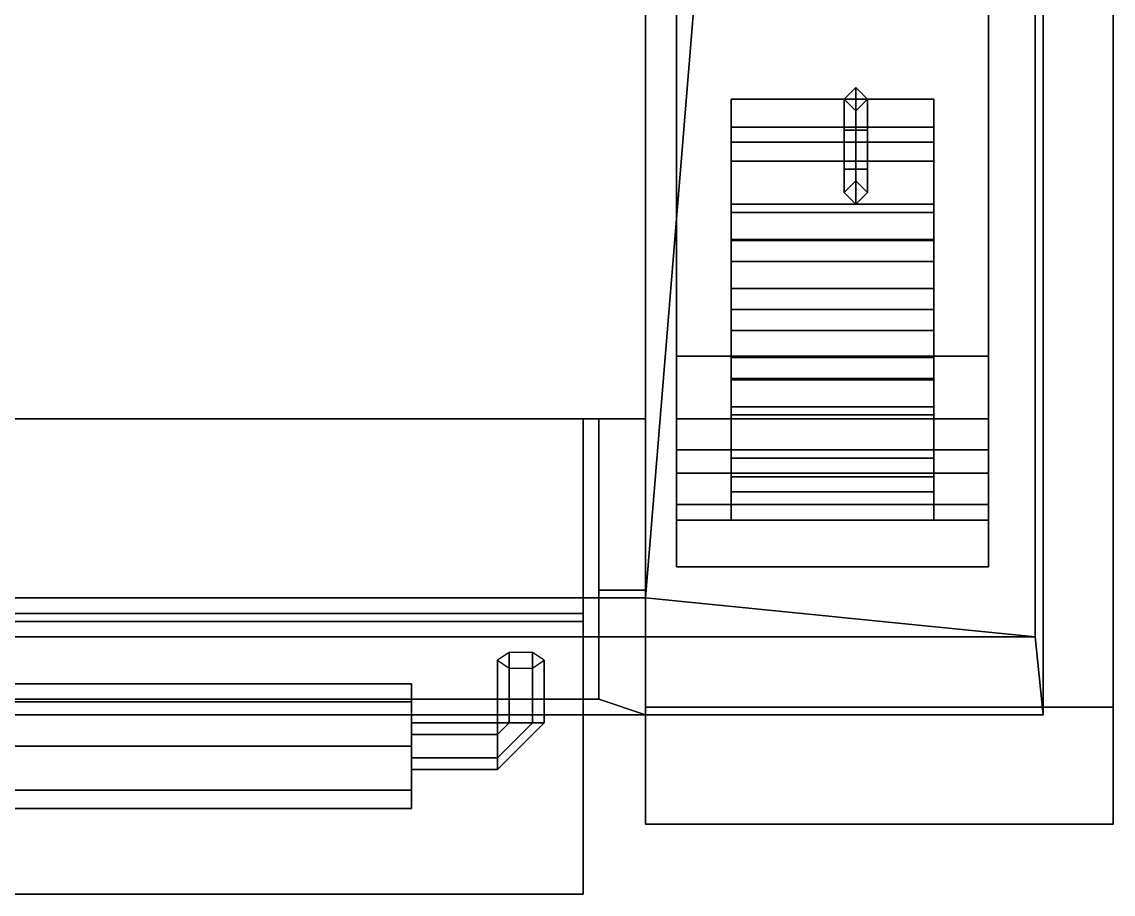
# Model space of a CAD drawing. Header units: millimetres. Extents: x -1.4 to 3, y -3.1 to 8.5.
# Drawn here: x 0 to 1.4, y -3.08 to -1.961 of the extents above; entities that cross this region are included whole.
import ezdxf

# ---------------------------------------------------------------- set-up
doc = ezdxf.new("R2010")
doc.units = ezdxf.units.MM
for name, color, linetype in [('mudguard', 6, 'Continuous'), ('tracks', 3, 'Continuous'), ('wheels', 2, 'Continuous')]:
    doc.layers.add(name, color=color, linetype=linetype)

msp = doc.modelspace()

# ---------------------------------------------------------------- linework, layer by layer
for points in [[(0.8, 2.28, 0.4400000000000002), (0.8, -2.47, 0.4400000000000002), (-0.8, -2.47, 0.4400000000000002), (-0.8, 2.28, 0.4400000000000002)], [(0.8, -2.47, 1.11), (0.8, -2.47, 0.4400000000000002), (0.8, 2.28, 0.4400000000000002), (0.8, 2.28, 1.11)], [(1.31, 2.28, 1.11), (1.31, -2.849999999999999, 1.110000000000005), (0.8000000000000003, -2.850000000000001, 1.110000000000001), (0.8000000000000003, 2.279999999999995, 1.110000000000005)], [(1.3, -2.75, 1.39), (1.31, -2.85, 1.11), (1.31, 2.28, 1.11), (1.3, 1.55, 1.78)], [(1.3, -2.75, 1.39), (1.3, -2.75, 1.39), (1.3, 1.55, 1.78), (1.3, 0.3899999999999999, 1.78)], [(0.9399999999999995, -0.9900000000000002, 1.73), (0.8, -2.7, 1.55), (1.3, -2.75, 1.39), (1.3, 0.3899999999999999, 1.78)], [(-0.8, -0.9900000000000002, 1.78), (-0.8, -2.7, 1.55), (0.8, -2.7, 1.55), (0.8, -0.9900000000000002, 1.78)], [(0.8, -0.9900000000000002, 1.78), (0.8, -2.7, 1.55), (0.8, -2.7, 1.55), (0.9399999999999995, -0.9900000000000002, 1.73)], [(1.055, -2.1, 1.66), (1.07, -2.1, 1.675), (1.07, -2.045, 1.62), (1.055, -2.06, 1.62)], [(1.07, -2.045, 1.53), (1.055, -2.06, 1.53), (1.055, -2.06, 1.62), (1.07, -2.045, 1.62)], [(1.07, -2.1, 1.675), (1.085, -2.1, 1.66), (1.085, -2.06, 1.62), (1.07, -2.045, 1.62)], [(1.085, -2.06, 1.53), (1.07, -2.045, 1.53), (1.07, -2.045, 1.62), (1.085, -2.06, 1.62)], [(1.07, -2.1, 1.644999999999999), (1.055, -2.1, 1.66), (1.055, -2.06, 1.62), (1.07, -2.075, 1.62)], [(1.055, -2.06, 1.53), (1.07, -2.075, 1.53), (1.07, -2.075, 1.62), (1.055, -2.06, 1.62)], [(1.085, -2.1, 1.66), (1.07, -2.1, 1.644999999999999), (1.07, -2.075, 1.62), (1.085, -2.06, 1.62)], [(1.07, -2.075, 1.53), (1.085, -2.06, 1.53), (1.085, -2.06, 1.62), (1.07, -2.075, 1.62)], [(1.055, -2.1, 1.66), (1.07, -2.1, 1.644999999999999), (1.07, -2.15, 1.644999999999999), (1.055, -2.15, 1.66)], [(1.07, -2.1, 1.675), (1.055, -2.1, 1.66), (1.055, -2.15, 1.66), (1.07, -2.15, 1.675)], [(1.07, -2.1, 1.644999999999999), (1.085, -2.1, 1.66), (1.085, -2.15, 1.66), (1.07, -2.15, 1.644999999999999)], [(1.085, -2.1, 1.66), (1.07, -2.1, 1.675), (1.07, -2.15, 1.675), (1.085, -2.15, 1.66)], [(1.055, -2.15, 1.66), (1.07, -2.15, 1.644999999999999), (1.07, -2.165, 1.62), (1.055, -2.18, 1.62)], [(1.07, -2.15, 1.675), (1.055, -2.15, 1.66), (1.055, -2.18, 1.62), (1.07, -2.195, 1.62)], [(1.07, -2.15, 1.644999999999999), (1.085, -2.15, 1.66), (1.085, -2.18, 1.62), (1.07, -2.165, 1.62)], [(1.085, -2.15, 1.66), (1.07, -2.15, 1.675), (1.07, -2.195, 1.62), (1.085, -2.18, 1.62)], [(1.07, -2.165, 1.52), (1.055, -2.18, 1.52), (1.055, -2.18, 1.62), (1.07, -2.165, 1.62)], [(1.085, -2.18, 1.52), (1.07, -2.165, 1.52), (1.07, -2.165, 1.62), (1.085, -2.18, 1.62)], [(1.055, -2.18, 1.52), (1.07, -2.195, 1.52), (1.07, -2.195, 1.62), (1.055, -2.18, 1.62)], [(1.07, -2.195, 1.52), (1.085, -2.18, 1.52), (1.085, -2.18, 1.62), (1.07, -2.195, 1.62)], [(-0.74, -2.47, 0.6699999999999997), (-0.8, -2.47, 0.4400000000000002), (0.8, -2.47, 0.4400000000000002), (0.74, -2.47, 0.6699999999999997)], [(0.74, -2.47, 0.6699999999999997), (0.74, -2.830000000000001, 0.6699999999999997), (-0.74, -2.830000000000001, 0.6699999999999997), (-0.74, -2.47, 0.6699999999999997)], [(-0.72, -2.47, 1.58), (-0.72, -2.730000000000001, 1.58), (0.72, -2.730000000000001, 1.58), (0.72, -2.47, 1.58)], [(0.72, -2.730000000000001, 1.58), (0.72, -2.72, 1.55), (0.72, -2.7, 1.55), (0.72, -2.47, 1.58)], [(0.74, -2.69, 0.9599999999999997), (0.74, -2.47, 0.8299999999999998), (0.8, -2.47, 0.8299999999999998), (0.8, -2.69, 0.9599999999999997)], [(0.74, -2.830000000000001, 0.9599999999999997), (0.74, -2.830000000000001, 0.6699999999999997), (0.74, -2.47, 0.6699999999999997), (0.74, -2.69, 0.9599999999999997)], [(0.74, -2.47, 0.8299999999999998), (0.74, -2.47, 0.6699999999999997), (0.8, -2.47, 0.4400000000000002), (0.8, -2.47, 0.8299999999999998)], [(0.74, -2.69, 0.9599999999999997), (0.74, -2.47, 0.6699999999999997), (0.74, -2.47, 0.8299999999999998)], [(0.8, -2.85, 1.11), (0.8, -2.85, 0.9599999999999997), (0.8, -2.69, 0.9599999999999997), (0.8, -2.469999999999999, 1.11)], [(0.8, -2.47, 1.11), (0.8, -2.69, 0.9599999999999997), (0.8, -2.47, 0.8299999999999998), (0.8, -2.47, 1.11)], [(-0.8, -2.7, 1.55), (-1.3, -2.75, 1.39), (1.3, -2.749999999999999, 1.39), (0.8, -2.7, 1.55)], [(0.72, -2.7, 1.55), (0.72, -2.72, 1.55), (-0.72, -2.72, 1.55), (-0.72, -2.7, 1.55)], [(0.74, -2.69, 0.9599999999999997), (0.8, -2.69, 0.9599999999999997), (0.8, -2.85, 0.9599999999999997), (0.74, -2.830000000000001, 0.9599999999999997)], [(0.72, -2.72, 1.55), (0.72, -3.080000000000001, 1.39), (-0.72, -3.080000000000001, 1.39), (-0.72, -2.72, 1.55)], [(0.72, -3.080000000000001, 1.42), (0.72, -3.080000000000001, 1.39), (0.72, -2.72, 1.55), (0.72, -2.73, 1.58)], [(-0.72, -2.73, 1.58), (-0.72, -3.080000000000001, 1.42), (0.72, -3.080000000000001, 1.42), (0.72, -2.73, 1.58)], [(-1.3, -2.75000000000001, 1.389999999999972), (-1.31, -2.850000000000001, 1.11), (1.31, -2.85, 1.11), (1.3, -2.749999999999999, 1.39)], [(0.625, -2.77, 1.325980762113533), (0.6100000000000003, -2.78, 1.3), (0.6100000000000003, -2.859999999999999, 1.3), (0.625, -2.859999999999999, 1.325980762113533)], [(0.6550000000000002, -2.77, 1.325980762113533), (0.625, -2.77, 1.325980762113533), (0.625, -2.859999999999999, 1.325980762113533), (0.6550000000000002, -2.859999999999999, 1.325980762113533)], [(0.6699999999999999, -2.78, 1.3), (0.6550000000000002, -2.77, 1.325980762113533), (0.6550000000000002, -2.859999999999999, 1.325980762113533), (0.6699999999999999, -2.859999999999999, 1.3)], [(0.6100000000000003, -2.78, 1.3), (0.625, -2.79, 1.274019237886467), (0.625, -2.859999999999999, 1.274019237886467), (0.6100000000000003, -2.859999999999999, 1.3)], [(0.6550000000000002, -2.79, 1.274019237886467), (0.6699999999999999, -2.78, 1.3), (0.6699999999999999, -2.859999999999999, 1.3), (0.6550000000000002, -2.859999999999999, 1.274019237886467)], [(0.625, -2.79, 1.274019237886467), (0.6550000000000002, -2.79, 1.274019237886467), (0.6550000000000002, -2.859999999999999, 1.274019237886467), (0.625, -2.859999999999999, 1.274019237886467)], [(0.4999999999999999, -2.833431457505077, 1.356568542494924), (0.4999999999999999, -2.81, 1.3), (-0.68, -2.81, 1.3), (-0.68, -2.833431457505077, 1.356568542494924)], [(0.4999999999999999, -2.81, 1.3), (0.4999999999999999, -2.833431457505077, 1.243431457505076), (-0.68, -2.833431457505077, 1.243431457505076), (-0.68, -2.81, 1.3)], [(0.5000000000000002, -2.81, 1.3), (0.4999999999999999, -2.946568542494923, 1.356568542494924), (0.4999999999999999, -2.97, 1.3), (0.4999999999999999, -2.833431457505077, 1.243431457505076)], [(0.4999999999999999, -2.833431457505077, 1.356568542494924), (0.4999999999999999, -2.89, 1.380000000000001), (0.5000000000000002, -2.946568542494923, 1.356568542494924), (0.5000000000000002, -2.81, 1.3)], [(-0.8, -2.85, 0.9599999999999997), (-0.74, -2.830000000000001, 0.9599999999999997), (0.74, -2.830000000000001, 0.9599999999999997), (0.8, -2.85, 0.9599999999999997)], [(-0.74, -2.830000000000001, 0.9599999999999997), (-0.74, -2.830000000000001, 0.6699999999999997), (0.74, -2.830000000000001, 0.6699999999999997), (0.74, -2.830000000000001, 0.9599999999999997)], [(0.4999999999999999, -2.89, 1.380000000000001), (0.4999999999999999, -2.833431457505077, 1.356568542494924), (-0.68, -2.833431457505077, 1.356568542494924), (-0.68, -2.89, 1.380000000000001)], [(0.4999999999999999, -2.833431457505077, 1.243431457505076), (0.4999999999999999, -2.89, 1.22), (-0.68, -2.89, 1.22), (-0.68, -2.833431457505077, 1.243431457505076)], [(0.4999999999999999, -2.833431457505077, 1.243431457505076), (0.4999999999999999, -2.97, 1.3), (0.4999999999999999, -2.946568542494923, 1.243431457505076), (0.4999999999999999, -2.89, 1.22)], [(-0.8, -2.85, 1.11), (-0.8, -2.85, 0.9599999999999997), (0.8, -2.85, 0.9599999999999997), (0.8, -2.85, 1.11)], [(0.61, -2.875, 1.325980762113533), (0.61, -2.859999999999999, 1.3), (0.5, -2.859999999999999, 1.3), (0.5, -2.875, 1.325980762113533)], [(0.61, -2.859999999999999, 1.3), (0.61, -2.875, 1.274019237886467), (0.5, -2.875, 1.274019237886467), (0.5, -2.859999999999999, 1.3)], [(0.6699999999999999, -2.859999999999999, 1.3), (0.6550000000000002, -2.859999999999999, 1.325980762113533), (0.61, -2.904999999999999, 1.325980762113533), (0.61, -2.92, 1.3)], [(0.6550000000000002, -2.859999999999999, 1.325980762113533), (0.625, -2.859999999999999, 1.325980762113533), (0.61, -2.875, 1.325980762113533), (0.61, -2.904999999999999, 1.325980762113533)], [(0.625, -2.859999999999999, 1.325980762113533), (0.61, -2.859999999999999, 1.3), (0.61, -2.859999999999999, 1.3), (0.61, -2.875, 1.325980762113533)], [(0.61, -2.859999999999999, 1.3), (0.625, -2.859999999999999, 1.274019237886467), (0.61, -2.875, 1.274019237886467), (0.61, -2.859999999999999, 1.3)], [(0.625, -2.859999999999999, 1.274019237886467), (0.6550000000000002, -2.859999999999999, 1.274019237886467), (0.61, -2.904999999999999, 1.274019237886467), (0.61, -2.875, 1.274019237886467)], [(0.6550000000000002, -2.859999999999999, 1.274019237886467), (0.6699999999999999, -2.859999999999999, 1.3), (0.61, -2.92, 1.3), (0.61, -2.904999999999999, 1.274019237886467)], [(0.61, -2.904999999999999, 1.325980762113533), (0.61, -2.875, 1.325980762113533), (0.5, -2.875, 1.325980762113533), (0.5, -2.904999999999999, 1.325980762113533)], [(0.61, -2.875, 1.274019237886467), (0.61, -2.904999999999999, 1.274019237886467), (0.5, -2.904999999999999, 1.274019237886467), (0.5, -2.875, 1.274019237886467)], [(0.4999999999999999, -2.946568542494923, 1.356568542494924), (0.4999999999999999, -2.89, 1.380000000000001), (-0.68, -2.89, 1.380000000000001), (-0.68, -2.946568542494923, 1.356568542494924)], [(0.4999999999999999, -2.89, 1.22), (0.4999999999999999, -2.946568542494923, 1.243431457505076), (-0.68, -2.946568542494923, 1.243431457505076), (-0.68, -2.89, 1.22)], [(0.61, -2.92, 1.3), (0.61, -2.904999999999999, 1.325980762113533), (0.5, -2.904999999999999, 1.325980762113533), (0.5, -2.92, 1.3)], [(0.61, -2.904999999999999, 1.274019237886467), (0.61, -2.92, 1.3), (0.5, -2.92, 1.3), (0.5, -2.904999999999999, 1.274019237886467)], [(0.4999999999999999, -2.97, 1.3), (0.4999999999999999, -2.946568542494923, 1.356568542494924), (-0.68, -2.946568542494923, 1.356568542494924), (-0.68, -2.97, 1.3)], [(0.4999999999999999, -2.946568542494923, 1.243431457505076), (0.4999999999999999, -2.97, 1.3), (-0.68, -2.97, 1.3), (-0.68, -2.946568542494923, 1.243431457505076)], [(-0.72, -3.080000000000001, 1.42), (-0.72, -3.080000000000001, 1.39), (0.72, -3.080000000000001, 1.39), (0.72, -3.080000000000001, 1.42)]]:
    msp.add_3dface(points)
at = {"layer": 'mudguard'}
for points in [[(1.31, 2.28, 1.13), (1.31, -2.84, 1.13), (1.4, -2.84, 1.13), (1.4, 2.28, 1.13)], [(1.4, 2.28, 1.13), (1.4, -2.84, 1.13), (1.31, -2.84, 1.13), (1.31, 2.28, 1.13)], [(1.4, 1.28, 1.13), (1.4, -2.84, 1.13), (1.4, -1.6, 0.9400000000000001), (1.4, 1.54, 0.9400000000000001)], [(1.4, 1.54, 0.9400000000000001), (1.4, -1.6, 0.9400000000000001), (1.4, -2.84, 1.13), (1.4, 1.28, 1.13)], [(1.4, -2.84, 1.13), (1.4, -2.84, 1.13), (1.4, -2.99, 0.68), (1.4, -1.6, 0.9400000000000001)], [(1.4, -1.6, 0.9400000000000001), (1.4, -2.99, 0.68), (1.4, -2.84, 1.13)], [(1.4, -2.99, 0.68), (1.4, -2.84, 1.13), (0.8, -2.84, 1.13), (0.8, -2.99, 0.68)], [(0.8, -2.99, 0.68), (0.8, -2.84, 1.13), (1.4, -2.84, 1.13), (1.4, -2.99, 0.68)], [(0.8, -2.99, 0.68), (0.8, -2.84, 1.13), (0.8, -2.85, 0.9599999999999997)], [(0.8, -2.85, 0.9599999999999997), (0.8, -2.85, 0.9599999999999997), (0.8, -2.84, 1.13), (0.8, -2.99, 0.68)]]:
    msp.add_3dface(points, dxfattribs=at)
at = {"layer": 'tracks'}
for points in [[(0.8400000000000001, 2.46, 0.95), (0.8400000000000001, -2.39, 0.95), (0.8400000000000001, -2.39, 0.9999999999999998), (0.8400000000000001, 2.49, 0.9999999999999998)], [(0.8400000000000001, 2.49, 0.9999999999999998), (0.8400000000000001, -2.39, 0.9999999999999998), (1.24, -2.39, 0.9999999999999998), (1.24, 2.49, 0.9999999999999998)], [(1.24, -2.39, 0.9999999999999998), (1.24, -2.39, 0.95), (1.24, 2.46, 0.95), (1.24, 2.49, 0.9999999999999998)], [(1.24, 2.46, 0.95), (1.24, -2.39, 0.95), (0.8400000000000001, -2.39, 0.95), (0.8400000000000001, 2.46, 0.95)], [(0.8400000000000001, -1.68, -0.01000000000000001), (0.8400000000000001, -2.51, 0.3799999999999997), (0.8400000000000001, -2.469999999999999, 0.4300000000000004), (0.8400000000000001, -1.649999999999999, 0.03999999999999981)], [(0.8400000000000001, -1.649999999999999, 0.03999999999999981), (0.8400000000000001, -2.47, 0.4300000000000004), (1.24, -2.47, 0.4300000000000004), (1.24, -1.649999999999999, 0.03999999999999981)], [(1.24, -2.469999999999999, 0.4300000000000004), (1.24, -2.51, 0.3799999999999997), (1.24, -1.68, -0.01000000000000001), (1.24, -1.649999999999999, 0.03999999999999981)], [(1.24, -1.68, -0.01000000000000001), (1.24, -2.51, 0.3799999999999997), (0.8400000000000001, -2.51, 0.3799999999999997), (0.8400000000000001, -1.68, -0.01000000000000001)], [(1.24, -2.58, 0.8799999999999997), (1.24, -2.39, 0.9999999999999998), (0.8400000000000001, -2.39, 0.9999999999999998), (0.8400000000000001, -2.58, 0.8799999999999997)], [(0.8400000000000001, -2.58, 0.8799999999999997), (0.8400000000000001, -2.39, 0.9999999999999998), (0.8400000000000001, -2.39, 0.95), (0.8400000000000001, -2.54, 0.8399999999999996)], [(0.8400000000000001, -2.54, 0.8399999999999996), (0.8400000000000001, -2.39, 0.95), (1.24, -2.39, 0.95), (1.24, -2.54, 0.8399999999999996)], [(1.24, -2.39, 0.95), (1.24, -2.39, 0.9999999999999998), (1.24, -2.58, 0.8799999999999997), (1.24, -2.54, 0.8399999999999996)], [(0.8400000000000001, -2.51, 0.3799999999999997), (0.8400000000000001, -2.66, 0.53), (0.8400000000000001, -2.6, 0.5600000000000003), (0.8400000000000001, -2.469999999999999, 0.4300000000000004)], [(0.8400000000000001, -2.469999999999999, 0.4300000000000004), (0.8400000000000001, -2.6, 0.5600000000000003), (1.24, -2.6, 0.5600000000000003), (1.24, -2.469999999999999, 0.4300000000000004)], [(1.24, -2.6, 0.5600000000000003), (1.24, -2.66, 0.53), (1.24, -2.51, 0.3799999999999997), (1.24, -2.469999999999999, 0.4300000000000004)], [(1.24, -2.51, 0.3799999999999997), (1.24, -2.66, 0.53), (0.8400000000000001, -2.66, 0.53), (0.8400000000000001, -2.51, 0.3799999999999997)], [(0.8400000000000001, -2.66, 0.7599999999999996), (0.8400000000000001, -2.58, 0.8799999999999997), (0.8400000000000001, -2.54, 0.8399999999999996), (0.8400000000000001, -2.6, 0.7300000000000002)], [(0.8400000000000001, -2.6, 0.7300000000000002), (0.8400000000000001, -2.54, 0.8399999999999996), (1.24, -2.54, 0.8399999999999996), (1.24, -2.6, 0.7300000000000002)], [(1.24, -2.54, 0.8399999999999996), (1.24, -2.58, 0.8799999999999997), (1.24, -2.66, 0.7599999999999996), (1.24, -2.6, 0.7300000000000002)], [(1.24, -2.66, 0.7599999999999996), (1.24, -2.58, 0.8799999999999997), (0.8400000000000001, -2.58, 0.8799999999999997), (0.8400000000000001, -2.66, 0.7599999999999996)], [(0.8400000000000001, -2.66, 0.53), (0.8400000000000001, -2.66, 0.7599999999999996), (0.8400000000000001, -2.6, 0.7300000000000002), (0.8400000000000001, -2.6, 0.5600000000000003)], [(0.8400000000000001, -2.6, 0.5600000000000003), (0.8400000000000001, -2.6, 0.7300000000000002), (1.24, -2.6, 0.7300000000000002), (1.24, -2.6, 0.5600000000000003)], [(1.24, -2.6, 0.7300000000000002), (1.24, -2.66, 0.7599999999999996), (1.24, -2.66, 0.53), (1.24, -2.6, 0.5600000000000003)], [(1.24, -2.66, 0.53), (1.24, -2.66, 0.7599999999999996), (0.8400000000000001, -2.66, 0.7599999999999996), (0.8400000000000001, -2.66, 0.53)]]:
    msp.add_3dface(points, dxfattribs=at)
at = {"layer": 'wheels'}
for points in [[(0.9099999999999999, -2.06, 0.6599999999999999), (0.9099999999999999, -2.115358983848623, 0.6400000000000003), (0.9099999999999999, -2.115358983848623, 0.6800000000000004), (0.9099999999999999, -2.06, 0.6599999999999999)], [(0.9099999999999999, -2.06, 0.6599999999999999), (0.9099999999999999, -2.096173140978201, 0.5250000000000001), (0.9099999999999999, -2.139474411167424, 0.5500000000000005), (0.9099999999999999, -2.115358983848623, 0.6400000000000003)], [(1.17, -2.06, 0.6599999999999999), (1.17, -2.096173140978201, 0.5250000000000001), (0.9099999999999999, -2.096173140978201, 0.5250000000000001), (0.9099999999999999, -2.06, 0.6599999999999999)], [(0.9099999999999999, -2.096173140978202, 0.7949999999999997), (0.9099999999999999, -2.06, 0.6599999999999999), (0.9099999999999999, -2.115358983848623, 0.6800000000000004), (0.9099999999999999, -2.139474411167424, 0.7700000000000002)], [(1.17, -2.096173140978202, 0.7949999999999997), (1.17, -2.06, 0.6599999999999999), (0.9099999999999999, -2.06, 0.6599999999999999), (0.9099999999999999, -2.096173140978202, 0.7949999999999997)], [(1.17, -2.06, 0.6599999999999999), (1.17, -2.115358983848623, 0.6800000000000004), (1.17, -2.115358983848623, 0.6400000000000003), (1.17, -2.06, 0.6599999999999999)], [(1.17, -2.096173140978202, 0.5250000000000001), (1.17, -2.06, 0.6599999999999999), (1.17, -2.115358983848623, 0.6400000000000003), (1.17, -2.139474411167424, 0.5500000000000005)], [(1.17, -2.06, 0.6599999999999999), (1.17, -2.096173140978201, 0.7949999999999997), (1.17, -2.139474411167424, 0.7700000000000002), (1.17, -2.115358983848623, 0.6800000000000004)], [(1.17, -2.195, 0.8938268590217981), (1.17, -2.096173140978201, 0.7949999999999997), (0.9099999999999999, -2.096173140978201, 0.7949999999999997), (0.9099999999999999, -2.195, 0.8938268590217981)], [(0.9099999999999999, -2.195, 0.8938268590217981), (0.9099999999999999, -2.096173140978201, 0.7949999999999997), (0.9099999999999999, -2.139474411167424, 0.7700000000000002), (0.9099999999999999, -2.205358983848623, 0.8358845726811992)], [(1.17, -2.096173140978201, 0.5250000000000001), (1.17, -2.195, 0.4261731409782017), (0.9099999999999999, -2.195, 0.4261731409782017), (0.9099999999999999, -2.096173140978201, 0.5250000000000001)], [(0.9099999999999999, -2.096173140978201, 0.5250000000000001), (0.9099999999999999, -2.195, 0.4261731409782017), (0.9099999999999999, -2.205358983848623, 0.4841154273188015), (0.9099999999999999, -2.139474411167424, 0.5500000000000005)], [(1.17, -2.096173140978201, 0.7949999999999997), (1.17, -2.195, 0.8938268590217981), (1.17, -2.205358983848623, 0.8358845726811992), (1.17, -2.139474411167424, 0.7700000000000002)], [(1.17, -2.195, 0.4261731409782017), (1.17, -2.096173140978201, 0.5250000000000001), (1.17, -2.139474411167424, 0.5500000000000005), (1.17, -2.205358983848623, 0.4841154273188015)], [(0.9099999999999999, -2.115358983848623, 0.6400000000000003), (0.9099999999999999, -2.241547005383793, 0.6400000000000003), (0.9099999999999999, -2.241547005383793, 0.6800000000000004), (0.9099999999999999, -2.115358983848623, 0.6800000000000004)], [(1.17, -2.139474411167424, 0.5500000000000005), (1.17, -2.115358983848623, 0.6400000000000003), (0.9099999999999999, -2.115358983848623, 0.6400000000000003), (0.9099999999999999, -2.139474411167424, 0.5500000000000005)], [(1.17, -2.115358983848623, 0.6400000000000003), (1.17, -2.241547005383793, 0.6400000000000003), (0.9099999999999999, -2.241547005383793, 0.6400000000000003), (0.9099999999999999, -2.115358983848623, 0.6400000000000003)], [(1.17, -2.115358983848623, 0.6800000000000004), (1.17, -2.139474411167424, 0.7700000000000002), (0.9099999999999999, -2.139474411167424, 0.7700000000000002), (0.9099999999999999, -2.115358983848623, 0.6800000000000004)], [(1.17, -2.241547005383793, 0.6800000000000004), (1.17, -2.115358983848623, 0.6800000000000004), (0.9099999999999999, -2.115358983848623, 0.6800000000000004), (0.9099999999999999, -2.241547005383793, 0.6800000000000004)], [(1.17, -2.115358983848623, 0.6800000000000004), (1.17, -2.241547005383793, 0.6800000000000004), (1.17, -2.241547005383793, 0.6400000000000003), (1.17, -2.115358983848623, 0.6400000000000003)], [(1.17, -2.139474411167424, 0.7700000000000002), (1.17, -2.205358983848623, 0.8358845726811992), (0.9099999999999999, -2.205358983848623, 0.8358845726811992), (0.9099999999999999, -2.139474411167424, 0.7700000000000002)], [(1.17, -2.205358983848623, 0.4841154273188015), (1.17, -2.139474411167424, 0.5500000000000005), (0.9099999999999999, -2.139474411167424, 0.5500000000000005), (0.9099999999999999, -2.205358983848623, 0.4841154273188015)], [(0.9099999999999999, -2.195, 0.4261731409782017), (0.9099999999999999, -2.33, 0.3900000000000003), (0.9099999999999999, -2.33, 0.4400000000000002), (0.9099999999999999, -2.24, 0.4641154273188011)], [(0.9099999999999999, -2.195, 0.4261731409782017), (0.9099999999999999, -2.24, 0.4641154273188011), (0.9099999999999999, -2.205358983848623, 0.4841154273188015), (0.9099999999999999, -2.195, 0.4261731409782017)], [(1.17, -2.195, 0.4261731409782017), (1.17, -2.33, 0.3900000000000003), (0.9099999999999999, -2.33, 0.3900000000000003), (0.9099999999999999, -2.195, 0.4261731409782017)], [(1.17, -2.33, 0.9299999999999995), (1.17, -2.195, 0.8938268590217981), (0.9099999999999999, -2.195, 0.8938268590217981), (0.9099999999999999, -2.33, 0.9299999999999995)], [(0.9099999999999999, -2.33, 0.9299999999999995), (0.9099999999999999, -2.195, 0.8938268590217981), (0.9099999999999999, -2.24, 0.8558845726811988), (0.9099999999999999, -2.33, 0.8799999999999997)], [(0.9099999999999999, -2.195, 0.8938268590217981), (0.9099999999999999, -2.205358983848623, 0.8358845726811992), (0.9099999999999999, -2.24, 0.8558845726811988), (0.9099999999999999, -2.195, 0.8938268590217981)], [(1.17, -2.33, 0.3900000000000003), (1.17, -2.195, 0.4261731409782017), (1.17, -2.24, 0.4641154273188011), (1.17, -2.33, 0.4400000000000002)], [(1.17, -2.195, 0.4261731409782017), (1.17, -2.205358983848623, 0.4841154273188015), (1.17, -2.24, 0.4641154273188011), (1.17, -2.195, 0.4261731409782017)], [(1.17, -2.195, 0.8938268590217981), (1.17, -2.33, 0.9299999999999995), (1.17, -2.33, 0.8799999999999997), (1.17, -2.24, 0.8558845726811988)], [(1.17, -2.195, 0.8938268590217981), (1.17, -2.24, 0.8558845726811988), (1.17, -2.205358983848623, 0.8358845726811992), (1.17, -2.195, 0.8938268590217981)], [(1.17, -2.205358983848623, 0.8358845726811992), (1.17, -2.268452994616207, 0.7266025403784437), (0.9099999999999999, -2.268452994616207, 0.7266025403784437), (0.9099999999999999, -2.205358983848623, 0.8358845726811992)], [(0.9099999999999999, -2.205358983848623, 0.8358845726811992), (0.9099999999999999, -2.268452994616207, 0.7266025403784437), (0.9099999999999999, -2.303094010767585, 0.7466025403784433), (0.9099999999999999, -2.24, 0.8558845726811988)], [(1.17, -2.268452994616208, 0.5933974596215561), (1.17, -2.205358983848623, 0.4841154273188015), (0.9099999999999999, -2.205358983848623, 0.4841154273188015), (0.9099999999999999, -2.268452994616208, 0.5933974596215561)], [(0.9099999999999999, -2.24, 0.4641154273188011), (0.9099999999999999, -2.303094010767585, 0.5733974596215565), (0.9099999999999999, -2.268452994616208, 0.5933974596215561), (0.9099999999999999, -2.205358983848623, 0.4841154273188015)], [(1.17, -2.24, 0.8558845726811988), (1.17, -2.303094010767585, 0.7466025403784433), (1.17, -2.268452994616207, 0.7266025403784437), (1.17, -2.205358983848623, 0.8358845726811992)], [(1.17, -2.205358983848623, 0.4841154273188015), (1.17, -2.268452994616208, 0.5933974596215561), (1.17, -2.303094010767585, 0.5733974596215565), (1.17, -2.24, 0.4641154273188011)], [(1.17, -2.303094010767585, 0.7466025403784433), (1.17, -2.24, 0.8558845726811988), (0.9099999999999999, -2.24, 0.8558845726811988), (0.9099999999999999, -2.303094010767585, 0.7466025403784433)], [(1.17, -2.33, 0.4400000000000002), (1.17, -2.24, 0.4641154273188011), (0.9099999999999999, -2.24, 0.4641154273188011), (0.9099999999999999, -2.33, 0.4400000000000002)], [(1.17, -2.24, 0.4641154273188011), (1.17, -2.303094010767585, 0.5733974596215565), (0.9099999999999999, -2.303094010767585, 0.5733974596215565), (0.9099999999999999, -2.24, 0.4641154273188011)], [(1.17, -2.24, 0.8558845726811988), (1.17, -2.33, 0.8799999999999997), (0.9099999999999999, -2.33, 0.8799999999999997), (0.9099999999999999, -2.24, 0.8558845726811988)], [(0.9099999999999999, -2.418452994616207, 0.6800000000000013), (0.9099999999999999, -2.241547005383793, 0.6799999999999995), (0.9099999999999999, -2.241547005383792, 0.6400000000000003), (0.9099999999999999, -2.418452994616207, 0.6399999999999995)], [(0.9099999999999999, -2.418452994616207, 0.6399999999999995), (0.9099999999999999, -2.241547005383793, 0.6399999999999995), (0.9099999999999999, -2.268452994616208, 0.5933974596215561), (0.9099999999999999, -2.391547005383792, 0.5933974596215561)], [(1.17, -2.241547005383793, 0.6400000000000003), (1.17, -2.268452994616208, 0.5933974596215561), (0.9099999999999999, -2.268452994616208, 0.5933974596215561), (0.9099999999999999, -2.241547005383793, 0.6400000000000003)], [(0.9099999999999999, -2.391547005383793, 0.7266025403784437), (0.9099999999999999, -2.268452994616208, 0.7266025403784437), (0.9099999999999999, -2.241547005383792, 0.6799999999999995), (0.9099999999999999, -2.418452994616207, 0.6799999999999995)], [(1.17, -2.268452994616208, 0.7266025403784437), (1.17, -2.241547005383793, 0.6800000000000004), (0.9099999999999999, -2.241547005383793, 0.6800000000000004), (0.9099999999999999, -2.268452994616208, 0.7266025403784437)], [(1.17, -2.418452994616207, 0.6399999999999986), (1.17, -2.241547005383793, 0.6400000000000003), (1.17, -2.241547005383792, 0.6799999999999995), (1.17, -2.418452994616207, 0.6800000000000004)], [(1.17, -2.391547005383793, 0.5933974596215561), (1.17, -2.268452994616208, 0.5933974596215561), (1.17, -2.241547005383792, 0.6399999999999995), (1.17, -2.418452994616207, 0.6400000000000003)], [(1.17, -2.418452994616207, 0.6800000000000004), (1.17, -2.241547005383793, 0.6800000000000004), (1.17, -2.268452994616208, 0.7266025403784437), (1.17, -2.391547005383792, 0.7266025403784437)], [(0.9099999999999999, -2.391547005383792, 0.5933974596215561), (0.9099999999999999, -2.268452994616208, 0.5933974596215561), (0.9099999999999999, -2.303094010767585, 0.5733974596215556), (0.9099999999999999, -2.356905989232414, 0.5733974596215565)], [(0.9099999999999999, -2.356905989232414, 0.7466025403784433), (0.9099999999999999, -2.303094010767584, 0.7466025403784433), (0.9099999999999999, -2.268452994616208, 0.7266025403784437), (0.9099999999999999, -2.391547005383791, 0.7266025403784437)], [(1.17, -2.356905989232414, 0.5733974596215565), (1.17, -2.303094010767584, 0.5733974596215565), (1.17, -2.268452994616208, 0.5933974596215561), (1.17, -2.391547005383791, 0.5933974596215561)], [(1.17, -2.391547005383792, 0.7266025403784437), (1.17, -2.268452994616208, 0.7266025403784437), (1.17, -2.303094010767585, 0.7466025403784433), (1.17, -2.356905989232414, 0.7466025403784433)], [(1.17, -2.303094010767585, 0.5733974596215565), (1.17, -2.356905989232414, 0.5733974596215565), (0.9099999999999999, -2.356905989232414, 0.5733974596215565), (0.9099999999999999, -2.303094010767585, 0.5733974596215565)], [(1.17, -2.356905989232414, 0.7466025403784433), (1.17, -2.303094010767585, 0.7466025403784433), (0.9099999999999999, -2.303094010767585, 0.7466025403784433), (0.9099999999999999, -2.356905989232414, 0.7466025403784433)], [(1.17, -2.419999999999999, 0.4641154273188011), (1.17, -2.33, 0.4400000000000002), (0.9099999999999999, -2.33, 0.4400000000000002), (0.9099999999999999, -2.419999999999999, 0.4641154273188011)], [(0.9099999999999999, -2.329999999999999, 0.3900000000000003), (0.9099999999999999, -2.464999999999999, 0.4261731409782017), (0.9099999999999999, -2.419999999999999, 0.4641154273188011), (0.9099999999999999, -2.33, 0.4400000000000002)], [(1.17, -2.329999999999999, 0.3900000000000003), (1.17, -2.464999999999999, 0.4261731409782017), (0.9099999999999999, -2.464999999999999, 0.4261731409782017), (0.9099999999999999, -2.329999999999999, 0.3900000000000003)], [(1.17, -2.33, 0.8799999999999997), (1.17, -2.419999999999999, 0.8558845726811979), (0.9099999999999999, -2.419999999999999, 0.8558845726811979), (0.9099999999999999, -2.33, 0.8799999999999997)], [(1.17, -2.464999999999999, 0.8938268590217981), (1.17, -2.33, 0.9299999999999995), (0.9099999999999999, -2.33, 0.9299999999999995), (0.9099999999999999, -2.464999999999999, 0.8938268590217981)], [(0.9099999999999999, -2.464999999999999, 0.8938268590217981), (0.9099999999999999, -2.33, 0.9299999999999995), (0.9099999999999999, -2.33, 0.8799999999999997), (0.9099999999999999, -2.419999999999999, 0.8558845726811979)], [(1.17, -2.465, 0.4261731409782017), (1.17, -2.33, 0.3900000000000003), (1.17, -2.33, 0.4400000000000002), (1.17, -2.419999999999999, 0.4641154273188011)], [(1.17, -2.329999999999999, 0.9299999999999995), (1.17, -2.464999999999999, 0.8938268590217981), (1.17, -2.419999999999999, 0.8558845726811979), (1.17, -2.33, 0.8799999999999997)], [(1.17, -2.419999999999999, 0.8558845726811979), (1.17, -2.356905989232414, 0.7466025403784433), (0.9099999999999999, -2.356905989232414, 0.7466025403784433), (0.9099999999999999, -2.419999999999999, 0.8558845726811979)], [(0.9099999999999999, -2.419999999999999, 0.8558845726811979), (0.9099999999999999, -2.356905989232414, 0.7466025403784433), (0.9099999999999999, -2.391547005383792, 0.7266025403784437), (0.9099999999999999, -2.454641016151377, 0.8358845726811983)], [(1.17, -2.356905989232414, 0.5733974596215565), (1.17, -2.419999999999999, 0.4641154273188011), (0.9099999999999999, -2.419999999999999, 0.4641154273188011), (0.9099999999999999, -2.356905989232414, 0.5733974596215565)], [(0.9099999999999999, -2.454641016151377, 0.4841154273188015), (0.9099999999999999, -2.391547005383792, 0.5933974596215561), (0.9099999999999999, -2.356905989232414, 0.5733974596215565), (0.9099999999999999, -2.419999999999999, 0.4641154273188011)], [(1.17, -2.454641016151377, 0.8358845726811983), (1.17, -2.391547005383792, 0.7266025403784437), (1.17, -2.356905989232414, 0.7466025403784433), (1.17, -2.419999999999999, 0.8558845726811979)], [(1.17, -2.419999999999999, 0.4641154273188011), (1.17, -2.356905989232414, 0.5733974596215565), (1.17, -2.391547005383792, 0.5933974596215561), (1.17, -2.454641016151377, 0.4841154273188015)], [(1.17, -2.391547005383792, 0.7266025403784437), (1.17, -2.454641016151377, 0.8358845726811983), (0.9099999999999999, -2.454641016151377, 0.8358845726811983), (0.9099999999999999, -2.391547005383792, 0.7266025403784437)], [(1.17, -2.391547005383793, 0.593397459621557), (1.17, -2.418452994616207, 0.6400000000000003), (0.9099999999999999, -2.418452994616207, 0.6400000000000003), (0.9099999999999999, -2.391547005383793, 0.5933974596215561)], [(1.17, -2.454641016151377, 0.4841154273188015), (1.17, -2.391547005383792, 0.5933974596215561), (0.9099999999999999, -2.391547005383792, 0.5933974596215561), (0.9099999999999999, -2.454641016151377, 0.4841154273188015)], [(1.17, -2.418452994616207, 0.6800000000000004), (1.17, -2.391547005383793, 0.7266025403784437), (0.9099999999999999, -2.391547005383793, 0.7266025403784437), (0.9099999999999999, -2.418452994616207, 0.6800000000000004)], [(0.9099999999999999, -2.544641016151377, 0.6800000000000004), (0.9099999999999999, -2.418452994616207, 0.6800000000000004), (0.9099999999999999, -2.418452994616207, 0.6400000000000003), (0.9099999999999999, -2.544641016151377, 0.6400000000000003)], [(1.17, -2.418452994616207, 0.6400000000000003), (1.17, -2.544641016151377, 0.6400000000000003), (0.9099999999999999, -2.544641016151377, 0.6400000000000003), (0.9099999999999999, -2.418452994616207, 0.6400000000000003)], [(1.17, -2.544641016151377, 0.6800000000000004), (1.17, -2.418452994616207, 0.6800000000000004), (0.9099999999999999, -2.418452994616207, 0.6800000000000004), (0.9099999999999999, -2.544641016151377, 0.6800000000000004)], [(0.9099999999999999, -2.464999999999999, 0.4261731409782017), (0.9099999999999999, -2.454641016151377, 0.4841154273188015), (0.9099999999999999, -2.419999999999999, 0.4641154273188011), (0.9099999999999999, -2.464999999999999, 0.4261731409782017)], [(0.9099999999999999, -2.464999999999999, 0.8938268590217981), (0.9099999999999999, -2.419999999999999, 0.8558845726811979), (0.9099999999999999, -2.454641016151377, 0.8358845726811983), (0.9099999999999999, -2.464999999999999, 0.8938268590217981)], [(1.17, -2.544641016151377, 0.6400000000000003), (1.17, -2.418452994616207, 0.6400000000000003), (1.17, -2.418452994616207, 0.6800000000000004), (1.17, -2.544641016151377, 0.6800000000000004)], [(1.17, -2.465, 0.4261731409782017), (1.17, -2.419999999999999, 0.4641154273188011), (1.17, -2.454641016151377, 0.4841154273188015), (1.17, -2.465, 0.4261731409782017)], [(1.17, -2.464999999999999, 0.8938268590217981), (1.17, -2.454641016151377, 0.8358845726811983), (1.17, -2.419999999999999, 0.8558845726811979), (1.17, -2.464999999999999, 0.8938268590217981)], [(1.17, -2.454641016151377, 0.8358845726811983), (1.17, -2.520525588832576, 0.7699999999999994), (0.9099999999999999, -2.520525588832576, 0.7699999999999994), (0.9099999999999999, -2.454641016151377, 0.8358845726811983)], [(0.9099999999999999, -2.563826859021798, 0.7949999999999997), (0.9099999999999999, -2.464999999999999, 0.8938268590217981), (0.9099999999999999, -2.454641016151377, 0.8358845726811983), (0.9099999999999999, -2.520525588832576, 0.7699999999999994)], [(0.9099999999999999, -2.464999999999999, 0.4261731409782017), (0.9099999999999999, -2.563826859021798, 0.5250000000000001), (0.9099999999999999, -2.520525588832576, 0.5500000000000005), (0.9099999999999999, -2.454641016151377, 0.4841154273188015)], [(1.17, -2.520525588832576, 0.5500000000000005), (1.17, -2.454641016151377, 0.4841154273188015), (0.9099999999999999, -2.454641016151377, 0.4841154273188015), (0.9099999999999999, -2.520525588832576, 0.5500000000000005)], [(1.17, -2.464999999999999, 0.8938268590217981), (1.17, -2.563826859021798, 0.7949999999999997), (1.17, -2.520525588832576, 0.7699999999999994), (1.17, -2.454641016151377, 0.8358845726811983)], [(1.17, -2.563826859021798, 0.5250000000000001), (1.17, -2.465, 0.4261731409782017), (1.17, -2.454641016151377, 0.4841154273188015), (1.17, -2.520525588832576, 0.5500000000000005)], [(1.17, -2.563826859021798, 0.7949999999999997), (1.17, -2.464999999999999, 0.8938268590217981), (0.9099999999999999, -2.464999999999999, 0.8938268590217981), (0.9099999999999999, -2.563826859021798, 0.7949999999999997)], [(1.17, -2.464999999999999, 0.4261731409782017), (1.17, -2.563826859021798, 0.5250000000000001), (0.9099999999999999, -2.563826859021798, 0.5250000000000001), (0.9099999999999999, -2.464999999999999, 0.4261731409782017)], [(0.9099999999999999, -2.563826859021797, 0.5250000000000001), (0.9099999999999999, -2.599999999999999, 0.6599999999999999), (0.9099999999999999, -2.544641016151377, 0.6400000000000003), (0.9099999999999999, -2.520525588832576, 0.5500000000000005)], [(1.17, -2.544641016151377, 0.6400000000000003), (1.17, -2.520525588832576, 0.5500000000000005), (0.9099999999999999, -2.520525588832576, 0.5500000000000005), (0.9099999999999999, -2.544641016151377, 0.6400000000000003)], [(1.17, -2.520525588832576, 0.7700000000000002), (1.17, -2.544641016151377, 0.6800000000000004), (0.9099999999999999, -2.544641016151377, 0.6800000000000004), (0.9099999999999999, -2.520525588832576, 0.7700000000000002)], [(0.9099999999999999, -2.599999999999999, 0.6599999999999999), (0.9099999999999999, -2.563826859021798, 0.7949999999999997), (0.9099999999999999, -2.520525588832576, 0.7700000000000002), (0.9099999999999999, -2.544641016151377, 0.6800000000000004)], [(1.17, -2.599999999999999, 0.6599999999999999), (1.17, -2.563826859021798, 0.5250000000000001), (1.17, -2.520525588832576, 0.5500000000000005), (1.17, -2.544641016151377, 0.6400000000000003)], [(1.17, -2.563826859021797, 0.7949999999999997), (1.17, -2.599999999999999, 0.6599999999999999), (1.17, -2.544641016151377, 0.6800000000000004), (1.17, -2.520525588832576, 0.7700000000000002)], [(0.9099999999999999, -2.599999999999999, 0.6599999999999999), (0.9099999999999999, -2.544641016151377, 0.6800000000000004), (0.9099999999999999, -2.544641016151377, 0.6400000000000003), (0.9099999999999999, -2.599999999999999, 0.6599999999999999)], [(1.17, -2.599999999999999, 0.6599999999999999), (1.17, -2.544641016151377, 0.6400000000000003), (1.17, -2.544641016151377, 0.6800000000000004), (1.17, -2.599999999999999, 0.6599999999999999)], [(1.17, -2.563826859021797, 0.5250000000000001), (1.17, -2.599999999999999, 0.6599999999999999), (0.9099999999999999, -2.599999999999999, 0.6599999999999999), (0.9099999999999999, -2.563826859021797, 0.5250000000000001)], [(1.17, -2.599999999999999, 0.6599999999999999), (1.17, -2.563826859021798, 0.7949999999999997), (0.9099999999999999, -2.563826859021798, 0.7949999999999997), (0.9099999999999999, -2.599999999999999, 0.6599999999999999)]]:
    msp.add_3dface(points, dxfattribs=at)

doc.saveas('drawing.dxf')
